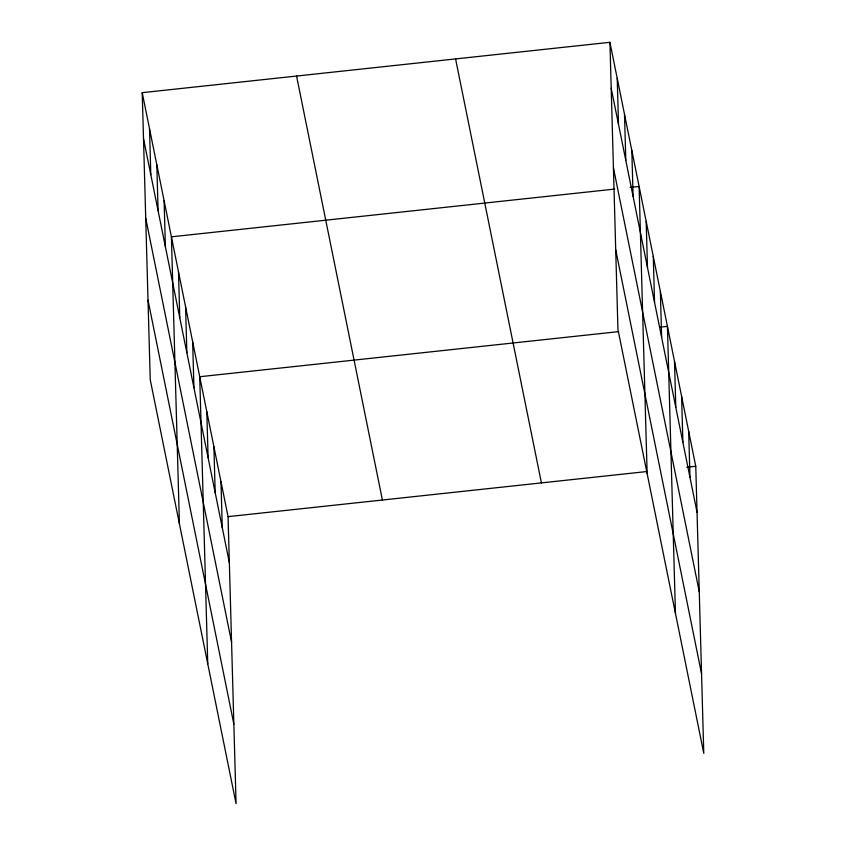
<?xml version="1.0" encoding="UTF-8"?>
<svg xmlns="http://www.w3.org/2000/svg" width="846" height="846" viewBox="0 0 846 846"><rect width="100%" height="100%" fill="white"/><g stroke="black" fill="none" stroke-linecap="round" stroke-linejoin="round"><path stroke-width="1.27" d="M142.223 92.669L228.06 516.642L236.076 803.7L150.239 379.727L142.223 92.669L609.924 42.3L695.761 466.273L703.777 753.331L617.94 329.358L609.924 42.3M614.672 189.081L171.41 236.817L179.426 523.875M630.101 187.421L639.111 186.448L647.127 473.506M618.563 331.632L199.73 376.734L207.756 663.793M659.711 327.19L667.431 326.366L675.446 613.424M228.06 516.642L646.883 471.539M686.762 467.246L695.761 466.273M611.203 88.291L697.041 512.264M613.424 167.846L699.272 591.819M615.719 249.803L701.556 673.786M455.582 58.924L541.419 482.897M296.565 76.045L382.403 500.018M143.503 138.659L229.351 562.632M145.724 218.205L231.571 642.188M148.018 300.171L233.856 724.144M688.676 431.301L689.966 477.292M681.601 396.319L682.881 442.31M674.516 361.348L675.795 407.338M660.356 291.384L661.635 337.374M653.271 256.412L654.55 302.403M646.185 221.43L647.476 267.421M631.814 150.419L633.094 196.409M624.517 114.379L625.797 160.37M617.22 78.34L618.5 124.33M220.975 481.66L222.265 527.65M213.901 446.688L215.18 492.679M206.815 411.706L208.105 457.697M192.655 341.752L193.935 387.743M185.57 306.77L186.86 352.761M178.485 271.799L179.775 317.789M164.113 200.777L165.393 246.768M156.817 164.737L158.096 210.728M149.52 128.698L150.8 174.699"/></g></svg>
